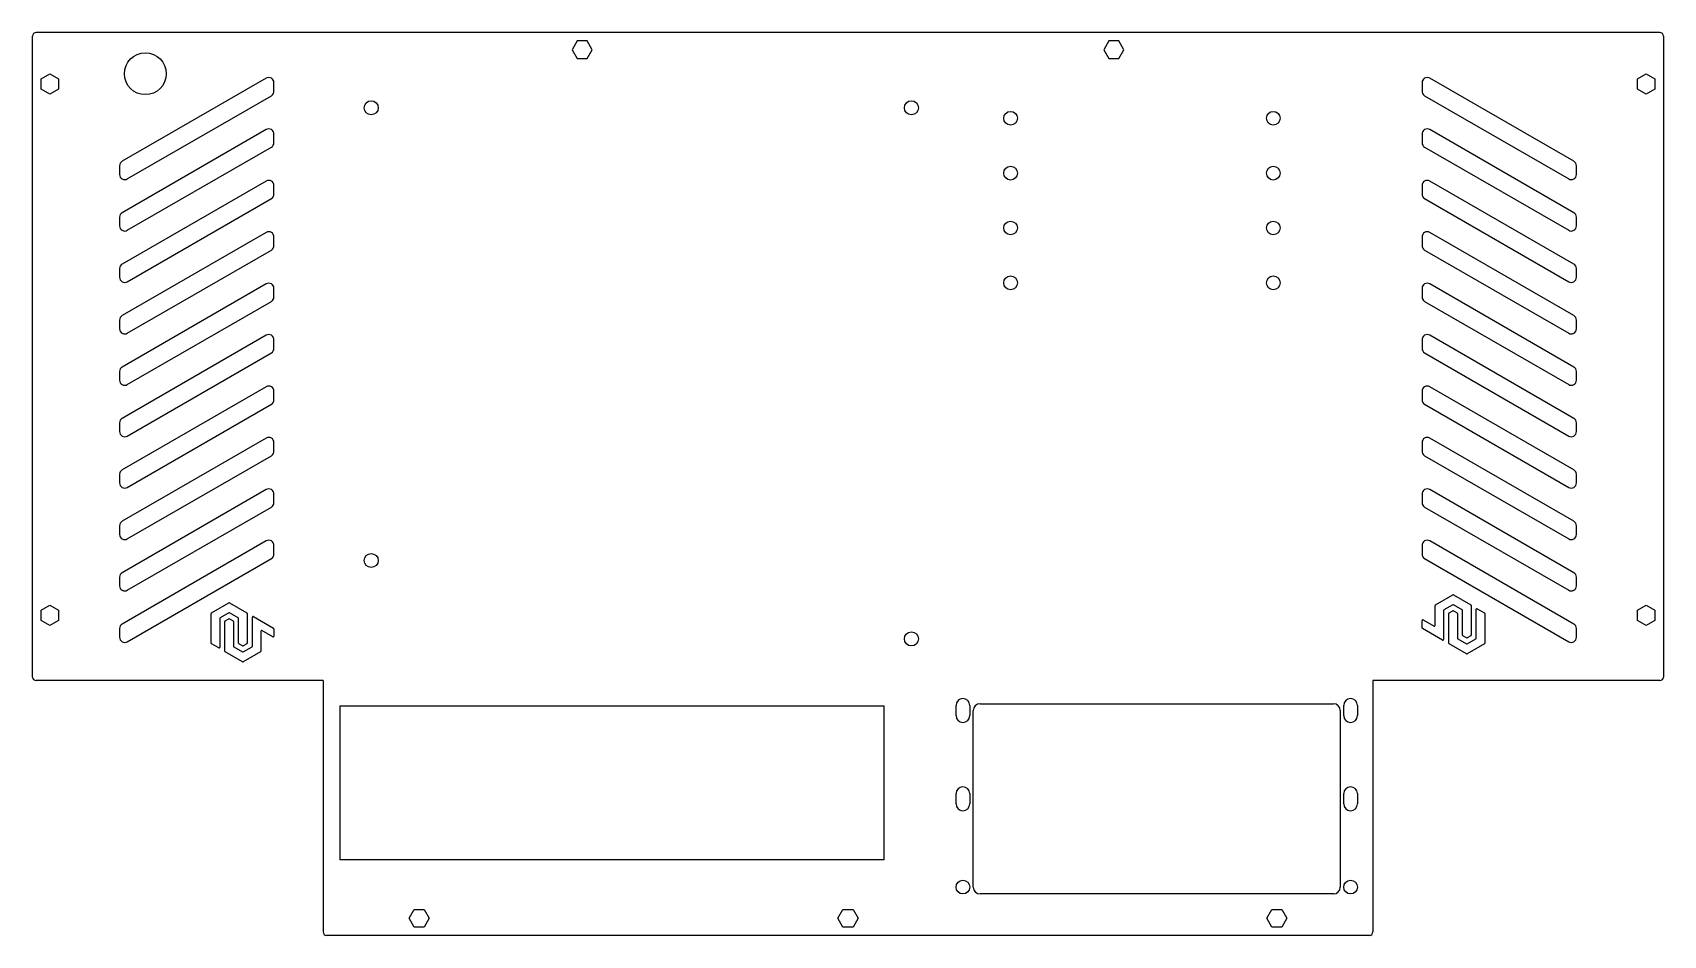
# Model space of a CAD drawing. Header units: millimetres. Extents: x -238 to 238, y -168 to 95.
import ezdxf

# ---------------------------------------------------------------- set-up
doc = ezdxf.new("R2010")
doc.units = ezdxf.units.MM

msp = doc.modelspace()

# ---------------------------------------------------------------- linework, layer by layer
at = {"color": 7, "linetype": 'Continuous', "lineweight": 25}
for p, q in [((-237.72, -93.02), (-237.72, 94)), ((236.72, 95), (-236.72, 95)), ((-78.97, 92.55), (-80.44, 90)), ((-76.03, 92.55), (-78.97, 92.55)), ((-74.56, 90), (-76.03, 92.55)), ((76.03, 92.55), (74.56, 90)), ((78.97, 92.55), (76.03, 92.55)), ((80.44, 90), (78.97, 92.55)), ((237.72, 94), (237.72, -93.02)), ((-80.44, 90), (-78.97, 87.45)), ((-78.97, 87.45), (-76.03, 87.45)), ((-76.03, 87.45), (-74.56, 90)), ((74.56, 90), (76.03, 87.45)), ((76.03, 87.45), (78.97, 87.45)), ((78.97, 87.45), (80.44, 90)), ((-235.27, 81.47), (-232.72, 82.94)), ((-235.27, 78.53), (-235.27, 81.47)), ((-232.72, 82.94), (-230.17, 81.47)), ((-230.17, 81.47), (-230.17, 78.53)), ((-169.61, 81.7), (-211.61, 57.45)), ((211.61, 57.45), (169.61, 81.7)), ((230.17, 81.47), (232.72, 82.94)), ((230.17, 78.53), (230.17, 81.47)), ((232.72, 82.94), (235.27, 81.47)), ((235.27, 81.47), (235.27, 78.53)), ((-232.72, 77.06), (-235.27, 78.53)), ((-230.17, 78.53), (-232.72, 77.06)), ((-210.11, 52.32), (-168.11, 76.57)), ((-167.36, 77.87), (-167.36, 80.4)), ((167.36, 80.4), (167.36, 77.87)), ((168.11, 76.57), (210.11, 52.32)), ((232.72, 77.06), (230.17, 78.53)), ((235.27, 78.53), (232.72, 77.06)), ((-169.61, 66.7), (-211.61, 42.45)), ((211.61, 42.45), (169.61, 66.7)), ((-167.36, 62.87), (-167.36, 65.4)), ((167.36, 65.4), (167.36, 62.87)), ((-210.11, 37.32), (-168.11, 61.57)), ((168.11, 61.57), (210.11, 37.32)), ((-212.36, 56.15), (-212.36, 53.62)), ((212.36, 53.62), (212.36, 56.15)), ((-169.61, 51.7), (-211.61, 27.45)), ((-167.36, 47.87), (-167.36, 50.4)), ((167.36, 50.4), (167.36, 47.87)), ((211.61, 27.45), (169.61, 51.7)), ((-210.11, 22.32), (-168.11, 46.57)), ((168.11, 46.57), (210.11, 22.32)), ((-212.36, 41.15), (-212.36, 38.62)), ((212.36, 38.62), (212.36, 41.15)), ((-169.61, 36.7), (-211.61, 12.45)), ((-167.36, 32.87), (-167.36, 35.4)), ((167.36, 35.4), (167.36, 32.87)), ((211.61, 12.45), (169.61, 36.7)), ((-210.11, 7.32), (-168.11, 31.57)), ((168.11, 31.57), (210.11, 7.32)), ((-212.36, 26.15), (-212.36, 23.62)), ((212.36, 23.62), (212.36, 26.15)), ((-169.61, 21.7), (-211.61, -2.55)), ((-167.36, 17.87), (-167.36, 20.4)), ((167.36, 20.4), (167.36, 17.87)), ((211.61, -2.55), (169.61, 21.7)), ((-210.11, -7.68), (-168.11, 16.57)), ((168.11, 16.57), (210.11, -7.68)), ((-212.36, 11.15), (-212.36, 8.62)), ((212.36, 8.62), (212.36, 11.15)), ((-169.61, 6.7), (-211.61, -17.55)), ((-167.36, 2.87), (-167.36, 5.4)), ((167.36, 5.4), (167.36, 2.87)), ((211.61, -17.55), (169.61, 6.7)), ((-210.11, -22.68), (-168.11, 1.57)), ((168.11, 1.57), (210.11, -22.68)), ((-212.36, -3.85), (-212.36, -6.38)), ((212.36, -6.38), (212.36, -3.85)), ((-169.61, -8.3), (-211.61, -32.55)), ((211.61, -32.55), (169.61, -8.3)), ((-210.11, -37.68), (-168.11, -13.43)), ((-167.36, -12.13), (-167.36, -9.6)), ((167.36, -9.6), (167.36, -12.13)), ((168.11, -13.43), (210.11, -37.68)), ((-212.36, -18.85), (-212.36, -21.38)), ((212.36, -21.38), (212.36, -18.85)), ((-169.61, -23.3), (-211.61, -47.55)), ((211.61, -47.55), (169.61, -23.3)), ((-210.11, -52.68), (-168.11, -28.43)), ((-167.36, -27.13), (-167.36, -24.6)), ((167.36, -24.6), (167.36, -27.13)), ((168.11, -28.43), (210.11, -52.68)), ((-212.36, -33.85), (-212.36, -36.38)), ((212.36, -36.38), (212.36, -33.85)), ((-169.61, -38.3), (-211.61, -62.55)), ((-167.36, -42.13), (-167.36, -39.6)), ((167.36, -39.6), (167.36, -42.13)), ((211.61, -62.55), (169.61, -38.3)), ((-210.11, -67.68), (-168.11, -43.43)), ((168.11, -43.43), (210.11, -67.68)), ((-212.36, -48.85), (-212.36, -51.38)), ((212.36, -51.38), (212.36, -48.85)), ((-169.61, -53.3), (-211.61, -77.55)), ((-167.36, -57.13), (-167.36, -54.6)), ((167.36, -54.6), (167.36, -57.13)), ((211.61, -77.55), (169.61, -53.3)), ((-210.11, -82.68), (-168.11, -58.43)), ((168.11, -58.43), (210.11, -82.68)), ((-212.36, -63.85), (-212.36, -66.38)), ((212.36, -66.38), (212.36, -63.85)), ((171.26, -71.97), (176.31, -69.06)), ((176.51, -69.06), (181.56, -71.97)), ((-235.27, -73.53), (-232.72, -72.06)), ((-235.27, -76.47), (-235.27, -73.53)), ((-232.72, -72.06), (-230.17, -73.53)), ((-230.17, -73.53), (-230.17, -76.47)), ((-185.66, -83.12), (-185.66, -74.45)), ((-185.56, -74.28), (-180.51, -71.37)), ((-183.16, -75.9), (-183.16, -84.33)), ((-180.51, -74.25), (-183.06, -75.72)), ((-181.56, -76.59), (-180.51, -75.98)), ((-180.31, -71.37), (-175.26, -74.28)), ((-177.76, -75.72), (-180.31, -74.25)), ((-180.31, -75.98), (-179.26, -76.59)), ((-177.66, -83.12), (-177.66, -75.9)), ((-175.16, -74.45), (-175.16, -83.12)), ((-173.66, -83.99), (-173.66, -75.55)), ((-173.36, -75.38), (-167.46, -78.78)), ((171.16, -77.98), (171.16, -72.15)), ((173.66, -73.59), (173.66, -82.02)), ((176.31, -71.94), (173.76, -73.42)), ((175.16, -83.12), (175.16, -74.45)), ((175.26, -74.28), (176.31, -73.68)), ((179.06, -73.42), (176.51, -71.94)), ((176.51, -73.68), (177.56, -74.28)), ((177.66, -74.45), (177.66, -81.68)), ((179.16, -80.81), (179.16, -73.59)), ((181.66, -72.15), (181.66, -80.81)), ((183.16, -81.68), (183.16, -73.24)), ((183.46, -73.07), (185.56, -74.28)), ((185.66, -74.45), (185.66, -83.12)), ((230.17, -73.53), (232.72, -72.06)), ((230.17, -76.47), (230.17, -73.53)), ((232.72, -72.06), (235.27, -73.53)), ((235.27, -73.53), (235.27, -76.47)), ((-232.72, -77.94), (-235.27, -76.47)), ((-230.17, -76.47), (-232.72, -77.94)), ((-212.36, -78.85), (-212.36, -81.38)), ((-181.66, -85.43), (-181.66, -76.76)), ((-179.16, -76.76), (-179.16, -83.99)), ((-171.16, -79.59), (-171.16, -85.43)), ((-167.66, -81.27), (-170.86, -79.42)), ((-167.36, -78.96), (-167.36, -81.09)), ((167.36, -78.62), (167.36, -76.48)), ((173.36, -82.2), (167.46, -78.79)), ((167.66, -76.31), (170.86, -78.16)), ((212.36, -81.38), (212.36, -78.85)), ((232.72, -77.94), (230.17, -76.47)), ((235.27, -76.47), (232.72, -77.94)), ((-183.46, -84.51), (-185.56, -83.29)), ((-179.06, -84.16), (-176.51, -85.63)), ((-176.51, -83.9), (-177.56, -83.29)), ((-175.26, -83.29), (-176.31, -83.9)), ((-176.31, -85.63), (-173.76, -84.16)), ((180.31, -86.21), (175.26, -83.29)), ((177.76, -81.85), (180.31, -83.32)), ((180.31, -81.59), (179.26, -80.99)), ((181.56, -80.99), (180.51, -81.59)), ((180.51, -83.32), (183.06, -81.85)), ((185.56, -83.29), (180.51, -86.21)), ((-176.51, -88.52), (-181.56, -85.6)), ((-171.26, -85.6), (-176.31, -88.52)), ((-153.02, -94.02), (-236.72, -94.02)), ((-153.02, -94.02), (-153.02, -167.36)), ((236.72, -94.02), (153.02, -94.02)), ((153.02, -94.02), (153.02, -167.36)), ((-148.02, -101.36), (10.48, -101.36)), ((-148.02, -146.36), (-148.02, -101.36)), ((10.48, -101.36), (10.48, -146.36)), ((31.52, -104.26), (31.52, -101.26)), ((35.52, -101.26), (35.52, -104.26)), ((36.52, -154.26), (36.52, -102.76)), ((38.52, -100.76), (141.52, -100.76)), ((143.52, -102.76), (143.52, -154.26)), ((144.52, -104.26), (144.52, -101.26)), ((148.52, -101.26), (148.52, -104.26)), ((31.52, -130.01), (31.52, -127.01)), ((35.52, -127.01), (35.52, -130.01)), ((144.52, -130.01), (144.52, -127.01)), ((148.52, -127.01), (148.52, -130.01)), ((10.48, -146.36), (-148.02, -146.36)), ((141.52, -156.26), (38.52, -156.26)), ((-127.94, -163.36), (-126.47, -160.81)), ((-126.47, -160.81), (-123.53, -160.81)), ((-123.53, -160.81), (-122.06, -163.36)), ((-2.94, -163.36), (-1.47, -160.81)), ((-1.47, -160.81), (1.47, -160.81)), ((1.47, -160.81), (2.94, -163.36)), ((122.06, -163.36), (123.53, -160.81)), ((123.53, -160.81), (126.47, -160.81)), ((126.47, -160.81), (127.94, -163.36)), ((-126.47, -165.91), (-127.94, -163.36)), ((-123.53, -165.91), (-126.47, -165.91)), ((-122.06, -163.36), (-123.53, -165.91)), ((-1.47, -165.91), (-2.94, -163.36)), ((1.47, -165.91), (-1.47, -165.91)), ((2.94, -163.36), (1.47, -165.91)), ((123.53, -165.91), (122.06, -163.36)), ((126.47, -165.91), (123.53, -165.91)), ((127.94, -163.36), (126.47, -165.91)), ((152.02, -168.36), (-152.02, -168.36))]:
    msp.add_line(p, q, dxfattribs=at)
for centre, radius in [((-204.86, 83), 6.1), ((-139, 73.08), 2.05), ((18.48, 73.08), 2.05), ((47.4, 70), 2), ((124, 70), 2), ((47.4, 54), 2), ((124, 54), 2), ((47.4, 38), 2), ((124, 38), 2), ((47.4, 22), 2), ((124, 22), 2), ((-139, -59), 2.05), ((18.48, -81.86), 2.05), ((33.52, -154.26), 2), ((146.52, -154.26), 2)]:
    msp.add_circle(centre, radius, dxfattribs=at)
for centre, radius, start, end in [((-236.72, 94), 1, 90, 180), ((236.72, 94), 1, 0, 90), ((-168.86, 80.4), 1.5, 0, 120), ((168.86, 80.4), 1.5, 60, 180), ((-168.86, 77.87), 1.5, 300, 0), ((168.86, 77.87), 1.5, 180, 240), ((-168.86, 65.4), 1.5, 0, 120), ((168.86, 65.4), 1.5, 60, 180), ((-168.86, 62.87), 1.5, 300, 0), ((168.86, 62.87), 1.5, 180, 240), ((-210.86, 56.15), 1.5, 120, 180), ((210.86, 56.15), 1.5, 0, 60), ((-210.86, 53.62), 1.5, 180, 300), ((210.86, 53.62), 1.5, 240, 0), ((-168.86, 50.4), 1.5, 0, 120), ((-168.86, 47.87), 1.5, 300, 0), ((168.86, 50.4), 1.5, 60, 180), ((168.86, 47.87), 1.5, 180, 240), ((-210.86, 41.15), 1.5, 120, 180), ((-210.86, 38.62), 1.5, 180, 300), ((210.86, 38.62), 1.5, 240, 0), ((210.86, 41.15), 1.5, 0, 60), ((-168.86, 35.4), 1.5, 0, 120), ((168.86, 35.4), 1.5, 60, 180), ((-168.86, 32.87), 1.5, 300, 0), ((168.86, 32.87), 1.5, 180, 240), ((-210.86, 26.15), 1.5, 120, 180), ((210.86, 26.15), 1.5, 0, 60), ((-210.86, 23.62), 1.5, 180, 300), ((-168.86, 20.4), 1.5, 0, 120), ((168.86, 20.4), 1.5, 60, 180), ((210.86, 23.62), 1.5, 240, 0), ((-168.86, 17.87), 1.5, 300, 0), ((168.86, 17.87), 1.5, 180, 240), ((-210.86, 11.15), 1.5, 120, 180), ((210.86, 11.15), 1.5, 0, 60), ((-210.86, 8.62), 1.5, 180, 300), ((-168.86, 5.4), 1.5, 0, 120), ((168.86, 5.4), 1.5, 60, 180), ((210.86, 8.62), 1.5, 240, 0), ((-168.86, 2.87), 1.5, 300, 0), ((168.86, 2.87), 1.5, 180, 240), ((-210.86, -3.85), 1.5, 120, 180), ((210.86, -3.85), 1.5, 0, 60), ((-210.86, -6.38), 1.5, 180, 300), ((-168.86, -9.6), 1.5, 0, 120), ((168.86, -9.6), 1.5, 60, 180), ((210.86, -6.38), 1.5, 240, 0), ((-168.86, -12.13), 1.5, 300, 0), ((168.86, -12.13), 1.5, 180, 240), ((-210.86, -18.85), 1.5, 120, 180), ((210.86, -18.85), 1.5, 0, 60), ((-210.86, -21.38), 1.5, 180, 300), ((-168.86, -24.6), 1.5, 0, 120), ((168.86, -24.6), 1.5, 60, 180), ((210.86, -21.38), 1.5, 240, 0), ((-168.86, -27.13), 1.5, 300, 0), ((168.86, -27.13), 1.5, 180, 240), ((-210.86, -33.85), 1.5, 120, 180), ((210.86, -33.85), 1.5, 0, 60), ((-210.86, -36.38), 1.5, 180, 300), ((210.86, -36.38), 1.5, 240, 0), ((-168.86, -39.6), 1.5, 0, 120), ((-168.86, -42.13), 1.5, 300, 0), ((168.86, -39.6), 1.5, 60, 180), ((168.86, -42.13), 1.5, 180, 240), ((-210.86, -48.85), 1.5, 120, 180), ((-210.86, -51.38), 1.5, 180, 300), ((210.86, -51.38), 1.5, 240, 0), ((210.86, -48.85), 1.5, 0, 60), ((-168.86, -54.6), 1.5, 0, 120), ((168.86, -54.6), 1.5, 60, 180), ((-168.86, -57.13), 1.5, 300, 0), ((168.86, -57.13), 1.5, 180, 240), ((-210.86, -63.85), 1.5, 120, 180), ((-210.86, -66.38), 1.5, 180, 300), ((210.86, -66.38), 1.5, 240, 0), ((210.86, -63.85), 1.5, 0, 60), ((176.41, -69.23), 0.2, 60, 120), ((-185.46, -74.45), 0.2, 120, 180), ((-182.96, -75.9), 0.2, 120, 180), ((-180.41, -71.54), 0.2, 60, 120), ((-180.41, -74.43), 0.2, 60, 120), ((-180.41, -76.16), 0.2, 60, 120), ((-177.86, -75.9), 0.2, 360, 60), ((-175.36, -74.45), 0.2, 0, 60), ((-173.46, -75.55), 0.2, 60, 180), ((171.36, -72.15), 0.2, 120, 180), ((173.86, -73.59), 0.2, 120, 180), ((175.36, -74.45), 0.2, 120, 180), ((176.41, -72.12), 0.2, 60, 120), ((176.41, -73.85), 0.2, 60, 120), ((177.46, -74.45), 0.2, 360, 60), ((178.96, -73.59), 0.2, 360, 60), ((181.46, -72.15), 0.2, 0, 60), ((183.36, -73.24), 0.2, 60, 180), ((185.46, -74.45), 0.2, 360, 60), ((-210.86, -78.85), 1.5, 120, 180), ((-181.46, -76.76), 0.2, 120, 180), ((-179.36, -76.76), 0.2, 360, 60), ((-170.96, -79.59), 0.2, 60, 180), ((-167.56, -78.96), 0.2, 0, 60), ((167.56, -76.48), 0.2, 60, 180), ((167.56, -78.62), 0.2, 180, 240), ((170.96, -77.98), 0.2, 240, 0), ((179.36, -80.81), 0.2, 180, 240), ((181.46, -80.81), 0.2, 300, 0), ((210.86, -78.85), 1.5, 0, 60), ((-210.86, -81.38), 1.5, 180, 300), ((-185.46, -83.12), 0.2, 180, 240), ((-183.36, -84.33), 0.2, 240, 0), ((-181.46, -85.43), 0.2, 180, 240), ((-178.96, -83.99), 0.2, 180, 240), ((-177.46, -83.12), 0.2, 180, 240), ((-176.41, -83.73), 0.2, 240, 300), ((-175.36, -83.12), 0.2, 300, 360), ((-173.86, -83.99), 0.2, 300, 0), ((-171.36, -85.43), 0.2, 300, 0), ((-167.56, -81.09), 0.2, 240, 0), ((173.46, -82.02), 0.2, 240, 0), ((175.36, -83.12), 0.2, 180, 240), ((177.86, -81.68), 0.2, 180, 240), ((180.41, -81.42), 0.2, 240, 300), ((180.41, -83.15), 0.2, 240, 300), ((182.96, -81.68), 0.2, 300, 360), ((185.46, -83.12), 0.2, 300, 360), ((210.86, -81.38), 1.5, 240, 0), ((-176.41, -85.46), 0.2, 240, 300), ((-176.41, -88.35), 0.2, 240, 300), ((180.41, -86.04), 0.2, 240, 300), ((-236.72, -93.02), 1, 180, 270), ((236.72, -93.02), 1, 270, 0), ((33.52, -101.26), 2, 0, 180), ((146.52, -101.26), 2, 0, 180), ((33.52, -104.26), 2, 180, 0), ((38.52, -102.76), 2, 90, 180), ((141.52, -102.76), 2, 0, 90), ((146.52, -104.26), 2, 180, 0), ((33.52, -127.01), 2, 0, 180), ((146.52, -127.01), 2, 0, 180), ((33.52, -130.01), 2, 180, 0), ((146.52, -130.01), 2, 180, 0), ((38.52, -154.26), 2, 180, 270), ((141.52, -154.26), 2, 270, 0), ((-152.02, -167.36), 1, 180, 270), ((152.02, -167.36), 1, 270, 360)]:
    msp.add_arc(centre, radius, start, end, dxfattribs=at)

doc.saveas('drawing.dxf')
